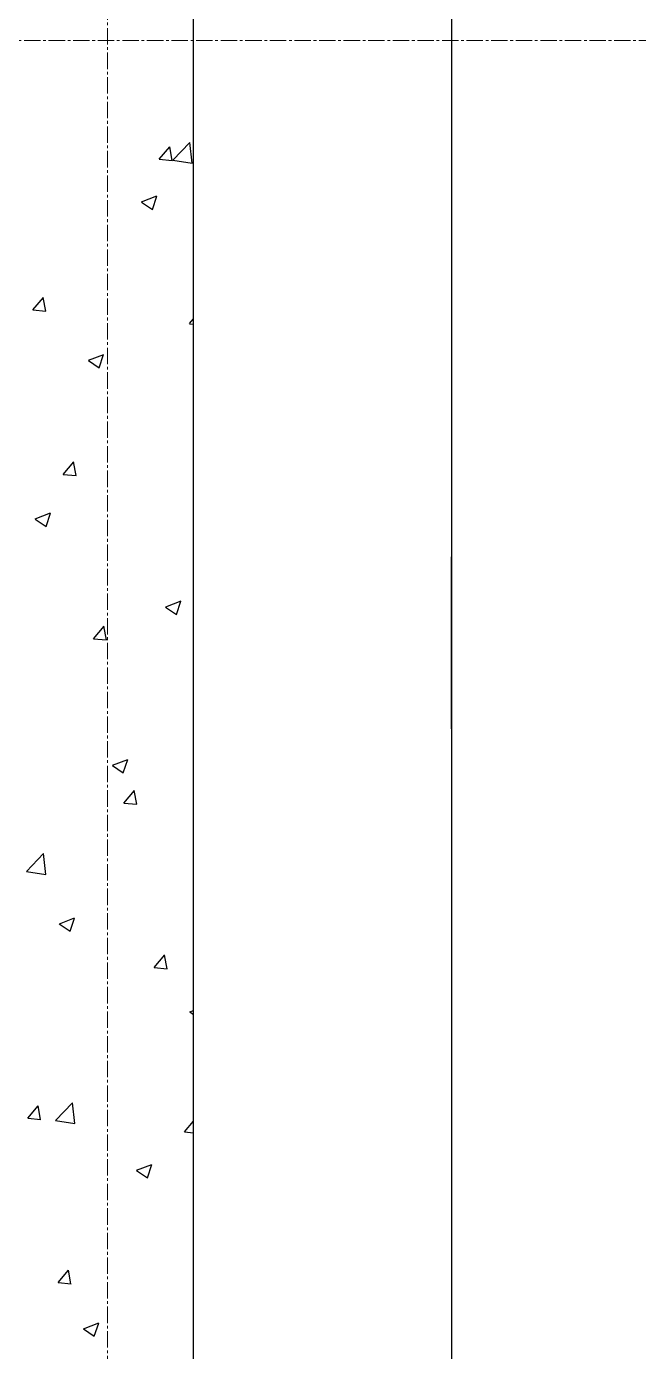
# Model space of a CAD drawing. Header units: millimetres. Extents: x -231292 to 573618, y -153144 to 564035.
# Drawn here: x 8809 to 9520, y 244443 to 245983 of the extents above; entities that cross this region are included whole.
import ezdxf

# ---------------------------------------------------------------- set-up
doc = ezdxf.new("R2010")
doc.units = ezdxf.units.MM
doc.linetypes.add('CENTER2', pattern=[28.575, 19.05, -3.175, 3.175, -3.175])
doc.layers.get('0').update_dxf_attribs({"color": 250})
for name, color, linetype, lineweight in [('АР_Стены ПЕНОблок', 250, 'Continuous', 20), ('АР_Штриховка', 250, 'Continuous', 0), ('РД_Оси_100', 250, 'Continuous', 0)]:
    doc.layers.add(name, color=color, linetype=linetype, lineweight=lineweight)
doc.layers.add('КР_Балки-0.5', color=60, linetype='Continuous', lineweight=50, plot=False)

# ---------------------------------------------------------------- blocks, each defined once
blk = doc.blocks.new('оси_рен')
at = {"layer": 'РД_Оси_100', "color": 251, "linetype": 'CENTER2', "true_color": 0x636466}
for p, q in [((1195652.916, 135558.25), (1195652.916, 223268.25)), ((1189697.958, 195313.25), (1241712.916, 195313.25))]:
    blk.add_line(p, q, dxfattribs=at)

msp = doc.modelspace()

# ---------------------------------------------------------------- linework, layer by layer
at = {"layer": 'АР_Стены ПЕНОблок', "color": 18, "linetype": 'Continuous', "lineweight": 25, "true_color": 0x000000}
msp.add_line((9003.243, 187666.253), (9003.243, 263866.253), dxfattribs=at)
at = {"layer": 'АР_Штриховка', "color": 18, "linetype": 'Continuous', "lineweight": 25, "true_color": 0x000000}
for p, q in [((8963.424, 245828.208), (8975.669, 245842.801)), ((8978.491, 245826.848), (8975.554, 245842.77)), ((8979.237, 245826.99), (8999.021, 245847.609)), ((9001.817, 245823.485), (8999.01, 245847.608)), ((8963.423, 245828.198), (8978.605, 245826.87)), ((8979.229, 245827.007), (9001.819, 245823.504)), ((8942.794, 245778.515), (8955.428, 245769.992)), ((8942.891, 245778.729), (8960.676, 245785.556)), ((8955.439, 245769.99), (8960.589, 245785.339)), ((8816.483, 245653.09), (8828.728, 245667.683)), ((8831.55, 245651.73), (8828.613, 245667.652)), ((8816.482, 245653.08), (8831.664, 245651.752)), ((8998.666, 245637.141), (9003.243, 245636.741)), ((8998.667, 245637.151), (9003.243, 245642.604)), ((8880.992, 245594.327), (8893.626, 245585.804)), ((8881.089, 245594.541), (8898.874, 245601.368)), ((8893.637, 245585.802), (8898.787, 245601.151)), ((8851.726, 245462.033), (8863.971, 245476.627)), ((8866.792, 245460.673), (8863.855, 245476.595)), ((8851.725, 245462.023), (8866.907, 245460.695)), ((8819.19, 245410.139), (8831.824, 245401.617)), ((8819.287, 245410.353), (8837.071, 245417.18)), ((8831.835, 245401.614), (8836.985, 245416.963)), ((8970.901, 245308.088), (8988.686, 245314.914)), ((8983.449, 245299.348), (8988.599, 245314.698)), ((8970.804, 245307.873), (8983.439, 245299.351)), ((8886.97, 245270.977), (8899.215, 245285.57)), ((8902.035, 245269.617), (8899.098, 245285.538)), ((8886.969, 245270.966), (8902.151, 245269.638)), ((8909.099, 245123.899), (8926.884, 245130.726)), ((8921.647, 245115.161), (8926.797, 245130.51)), ((8909.002, 245123.685), (8921.637, 245115.163)), ((8922.213, 245079.92), (8934.458, 245094.513)), ((8937.278, 245078.56), (8934.341, 245094.481)), ((8922.212, 245079.91), (8937.394, 245078.581)), ((8809.183, 245000.627), (8828.967, 245021.246)), ((8831.762, 244997.122), (8828.956, 245021.245)), ((8809.175, 245000.645), (8831.765, 244997.141)), ((8847.297, 244939.711), (8865.082, 244946.538)), ((8859.845, 244930.973), (8864.995, 244946.322)), ((8847.2, 244939.497), (8859.835, 244930.975)), ((8957.456, 244888.863), (8969.701, 244903.456)), ((8972.521, 244887.503), (8969.584, 244903.424)), ((8957.455, 244888.853), (8972.637, 244887.524)), ((8998.814, 244837.232), (9003.243, 244834.245)), ((8998.911, 244837.446), (9003.243, 244839.109)), ((8810.515, 244713.745), (8822.76, 244728.338)), ((8825.58, 244712.385), (8822.643, 244728.306)), ((8842.858, 244711.159), (8862.642, 244731.778)), ((8865.437, 244707.654), (8862.63, 244731.776)), ((8810.514, 244713.735), (8825.696, 244712.407)), ((8842.85, 244711.177), (8865.439, 244707.673)), ((8992.699, 244697.796), (9003.243, 244696.873)), ((8992.7, 244697.806), (9003.243, 244710.371)), ((8937.012, 244653.044), (8949.647, 244644.522)), ((8937.109, 244653.258), (8954.894, 244660.085)), ((8949.657, 244644.519), (8954.807, 244659.868)), ((8845.759, 244522.688), (8858.004, 244537.281)), ((8860.823, 244521.328), (8857.886, 244537.249)), ((8845.758, 244522.678), (8860.94, 244521.35)), ((8875.21, 244468.856), (8887.845, 244460.334)), ((8875.307, 244469.07), (8893.092, 244475.897)), ((8887.855, 244460.331), (8893.005, 244475.68))]:
    msp.add_line(p, q, dxfattribs=at)
at = {"layer": 'КР_Балки-0.5', "color": 18, "lineweight": 25, "ltscale": 200, "true_color": 0x000000}
for p, q in [((9303.244, 263866.253), (9303.244, 237366.253)), ((9303.244, 245166.253), (9303.244, 245366.253))]:
    msp.add_line(p, q, dxfattribs=at)

# ---------------------------------------------------------------- block references
at = {"rotation": 359.999868838025}
msp.add_blockref('оси_рен', (-1186750.035, 50655.808), dxfattribs=at)

doc.saveas('drawing.dxf')
